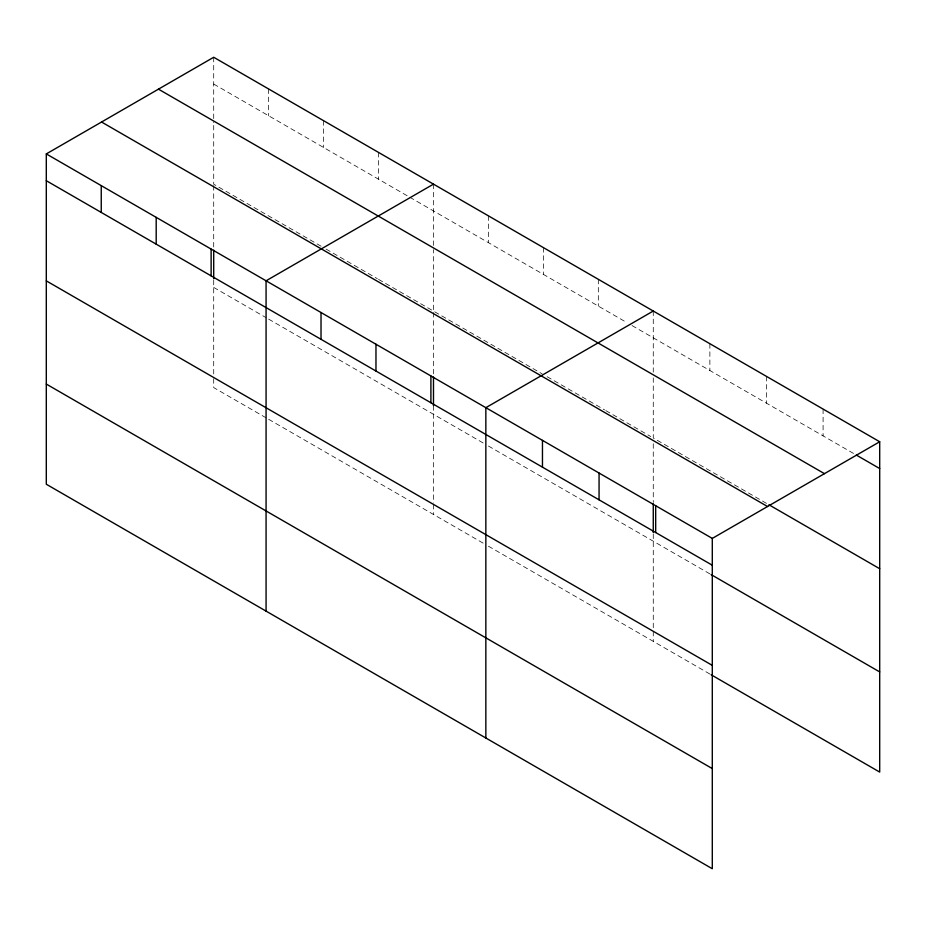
<?xml version="1.0" encoding="UTF-8"?>
<svg xmlns="http://www.w3.org/2000/svg" width="926" height="926" viewBox="0 0 926 926"><rect width="100%" height="100%" fill="white"/><g stroke="black" fill="none" stroke-linecap="round" stroke-linejoin="round"><path stroke-width="0.69" stroke-dasharray="4.63 3.47" d="M213.709 84.058L408.516 196.52M409.767 197.238L627.041 322.688M632.041 325.57L853.853 453.636M321.102 246.223L213.709 184.216L213.709 124.119M326.102 249.106L377.299 278.657M378.549 279.386L433.484 311.101L433.484 249.58M434.734 311.83L542.127 373.826M547.127 376.708L604.562 409.871M605.812 410.6L650.77 436.551M766.485 503.362L653.27 437.986L653.27 377.889M213.709 287.419L266.156 317.699M268.656 319.134L485.93 444.584M488.43 446.031L709.872 573.877M266.156 417.858L213.709 387.589L213.709 376.141M268.656 419.304L485.93 544.754M488.43 546.19L709.872 674.035M823.087 409.084L823.087 435.88M766.485 376.396L766.485 403.192M709.872 343.708L709.872 370.504M653.27 311.032L653.27 372.171M653.27 443.728L653.27 502.494M653.27 534.024L653.27 629.912M653.27 631.335L653.27 641.359M598.323 279.305L598.323 306.101M543.377 247.589L543.377 274.385M488.43 215.862L488.43 242.658M433.484 184.147L433.484 248.145M433.484 312.537L433.484 375.609M433.484 405.704L433.484 503.026M433.484 504.45L433.484 514.474M378.549 152.42L378.549 179.216M323.602 120.704L323.602 147.5M268.656 88.977L268.656 115.773M213.709 57.262L213.709 122.683M213.709 185.651L213.709 248.724M213.709 280.254L213.709 374.706"/><path stroke-width="1.39" d="M712.291 665.377L712.291 538.411L46.3 153.913L46.3 484.24L712.291 868.738L712.291 665.377L46.3 280.867M711.099 674.753L879.7 772.087L879.7 441.76L213.709 57.262L46.3 153.913M433.484 184.147L266.075 280.798L266.075 611.125M653.27 311.032L485.849 407.683L485.849 738.01M712.291 538.411L879.7 441.76M856.318 455.06L879.7 468.556M158.462 89.151L824.453 473.661M768.939 504.774L879.7 568.726M101.547 122.012L767.538 506.522M46.3 180.709L712.291 565.207M711.099 574.583L879.7 671.917M46.3 384.07L712.291 768.58M655.677 505.735L655.677 532.531M653.27 503.929L653.27 532.589M599.064 473.047L599.064 499.843M542.462 440.371L542.462 467.167M433.484 377.032L433.484 405.704M430.903 375.968L430.903 402.764M375.968 344.24L375.968 371.037M321.021 312.525L321.021 339.321M213.709 250.147L213.709 278.819M211.128 249.082L211.128 275.867M156.193 217.355L156.193 244.151M101.247 185.628L101.247 212.424"/></g></svg>
